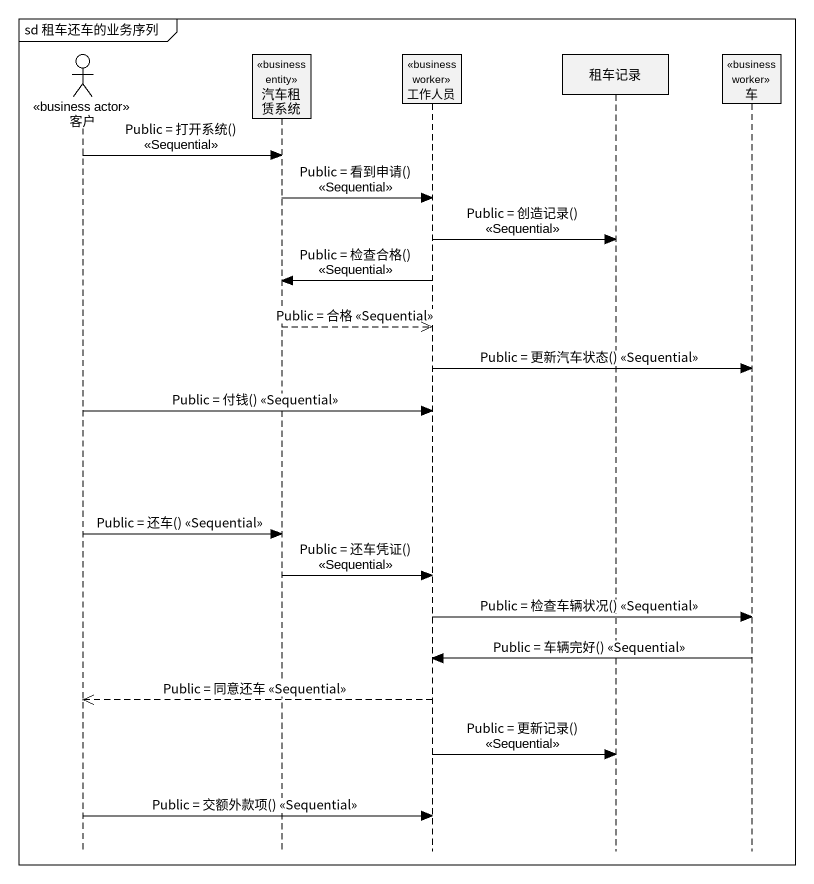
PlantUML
@startuml
mainframe sd 租车还车的业务序列
hide footbox
actor 客户 <<business actor>>
participant 汽车租赁系统 <<business entity>>
participant 工作人员 <<business worker>>
participant 租车记录
participant 车 <<business worker>>

客户 -> 汽车租赁系统 : Public = 打开系统() <<Sequential>>
汽车租赁系统 -> 工作人员 : Public = 看到申请() <<Sequential>>
工作人员 -> 租车记录 : Public = 创造记录() <<Sequential>>
工作人员 -> 汽车租赁系统 : Public = 检查合格() <<Sequential>>
汽车租赁系统 -->> 工作人员 : Public = 合格 <<Sequential>>
工作人员 -> 车 : Public = 更新汽车状态() <<Sequential>>
客户 -> 工作人员 : Public = 付钱() <<Sequential>>
客户 -> 汽车租赁系统 : Public = 还车() <<Sequential>>
汽车租赁系统 -> 工作人员 : Public = 还车凭证() <<Sequential>>
工作人员 -> 车 : Public = 检查车辆状况() <<Sequential>>
车 -> 工作人员 : Public = 车辆完好() <<Sequential>>
工作人员 -->> 客户 : Public = 同意还车 <<Sequential>>
工作人员 -> 租车记录 : Public = 更新记录() <<Sequential>>
客户 -> 工作人员 : Public = 交额外款项() <<Sequential>>
@enduml
